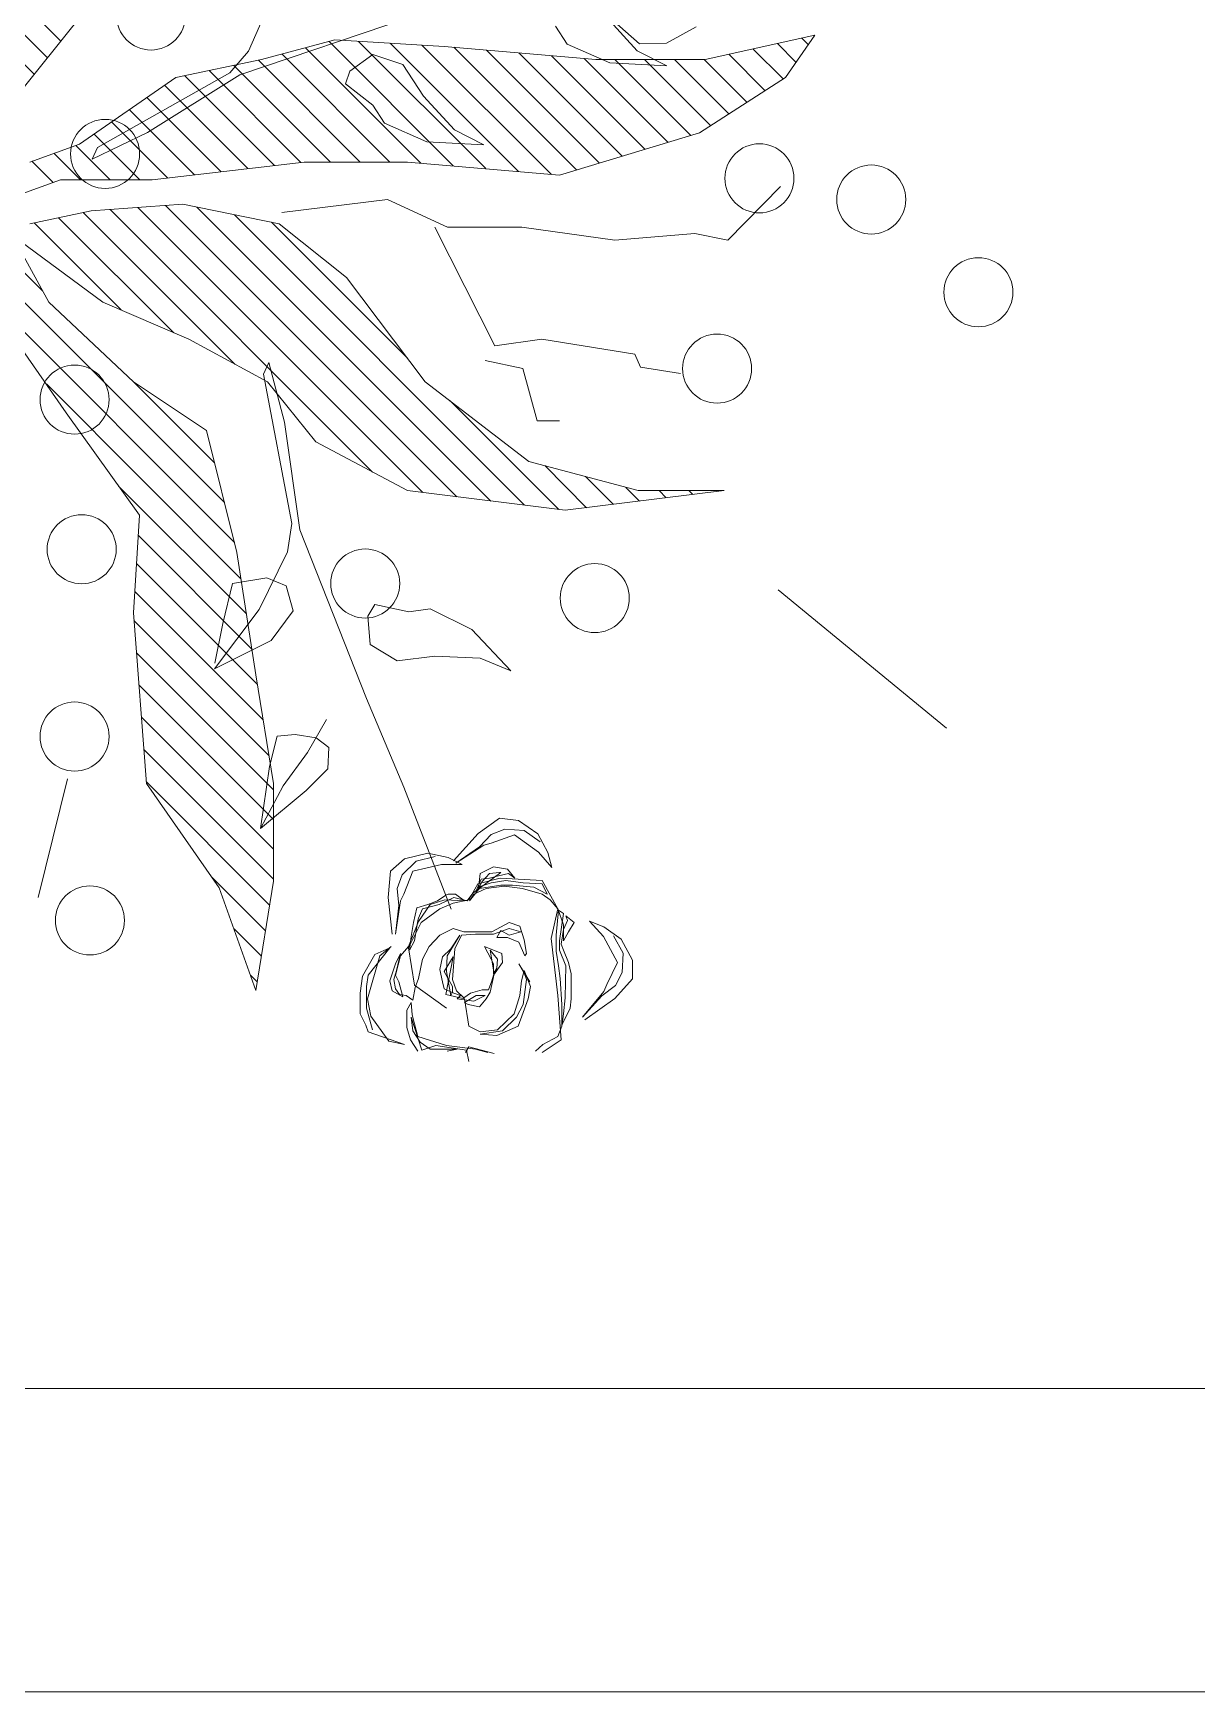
# Model space of a CAD drawing. Header units: millimetres. Extents: x -122165 to 59500, y -31598 to 53500.
# Drawn here: x 10609.1 to 10896.9, y 0 to 410.1 of the extents above; entities that cross this region are included whole.
import ezdxf

# ---------------------------------------------------------------- set-up
doc = ezdxf.new("R2010")
doc.units = ezdxf.units.MM
doc.header["$MEASUREMENT"] = 0
for name, color, linetype, lineweight in [('ARC_A_ R.C.C', 162, 'Continuous', 40), ('ARC_A_R.C.C. Hatch', 8, 'Continuous', 5), ('ARC_A_Steel_1(fabrication)', 46, 'Continuous', 9), ('Lan_Planter', 74, 'Continuous', 13)]:
    doc.layers.add(name, color=color, linetype=linetype, lineweight=lineweight)

# ---------------------------------------------------------------- blocks, each defined once
blk = doc.blocks.new('ARC$1$Existing Layout$0$col gf 180116')
at = {"layer": 'ARC_A_R.C.C. Hatch'}
h = blk.add_hatch(color=256, dxfattribs=at)
h.dxf.hatch_style = 1
h.paths.add_polyline_path([(201.73999, 26.78621), (202.64, 26.78621), (202.64, 26.48621), (201.73999, 26.48621)])
edge = h.paths.add_edge_path()
edge.add_line((216.33999, 22.98621), (216.13999, 22.98621))
edge.add_line((216.13999, 22.98621), (216.13999, 25.58621))
edge.add_line((216.13999, 25.58621), (218.33999, 25.58621))
edge.add_line((218.33999, 25.58621), (218.33999, 22.98621))
edge.add_line((218.33999, 22.98621), (218.03999, 22.98621))
h.paths.add_polyline_path([(207.13999, 25.88621), (207.43999, 25.88621), (207.43999, 26.78621), (207.13999, 26.78621)])
h.paths.add_polyline_path([(208.03999, 20.48621), (208.03999, 20.78621), (207.13999, 20.78621), (207.13999, 20.48621)])
h.paths.add_polyline_path([(202.63999, 32.78621), (202.63999, 32.48621), (201.73999, 32.48621), (201.73999, 32.78621)])
h.paths.add_polyline_path([(191.23999, 20.48621), (191.23999, 20.78621), (190.33999, 20.78621), (190.33999, 20.48621)])
h.paths.add_polyline_path([(184.03999, 20.48621), (184.03999, 20.78621), (183.13999, 20.78621), (183.13999, 20.48621)])
h.paths.add_polyline_path([(220.63999, 14.18621), (220.33999, 14.18621), (220.33999, 13.28621), (220.63999, 13.28621)])
h.paths.add_polyline_path([(220.63999, 20.48621), (220.63999, 20.78621), (219.73999, 20.78621), (219.73999, 20.48621)])
h.paths.add_polyline_path([(220.63999, 25.28621), (220.63999, 25.58621), (219.73999, 25.58621), (219.73999, 25.28621)])
h.paths.add_polyline_path([(220.63999, 32.78621), (220.63999, 32.48621), (219.73999, 32.48621), (219.73999, 32.78621)])
h.paths.add_polyline_path([(220.33999, 37.28621), (220.63999, 37.28621), (220.63999, 38.18621), (220.33999, 38.18621)])
h.paths.add_polyline_path([(201.13999, 43.28621), (201.43999, 43.28621), (201.43999, 44.18621), (201.13999, 44.18621)])
h.paths.add_polyline_path([(196.33999, 43.28621), (196.63999, 43.28621), (196.63999, 44.18621), (196.33999, 44.18621)])
h.paths.add_polyline_path([(190.33999, 43.28621), (190.63999, 43.28621), (190.63999, 44.18621), (190.33999, 44.18621)])
h.paths.add_polyline_path([(207.13999, 43.28621), (207.43999, 43.28621), (207.43999, 44.18621), (207.13999, 44.18621)])
h.paths.add_polyline_path([(220.63999, 56.78621), (220.33999, 56.78621), (220.33999, 55.88621), (220.63999, 55.88621)])
h.paths.add_polyline_path([(220.33999, 50.78621), (220.63999, 50.78621), (220.63999, 49.88621), (220.33999, 49.88621)])
h.paths.add_polyline_path([(226.33999, 50.78621), (226.63999, 50.78621), (226.63999, 49.88621), (226.33999, 49.88621)])
h.paths.add_polyline_path([(220.33999, 43.28621), (220.63999, 43.28621), (220.63999, 44.18621), (220.33999, 44.18621)])
h.paths.add_polyline_path([(232.63999, 44.18621), (232.63999, 43.88621), (231.73999, 43.88621), (231.73999, 44.18621)])
h.paths.add_polyline_path([(232.63999, 50.48621), (232.63999, 50.78621), (231.73999, 50.78621), (231.73999, 50.48621)])
h.paths.add_polyline_path([(232.63999, 55.88621), (232.63999, 56.18621), (231.73999, 56.18621), (231.73999, 55.88621)])
h.paths.add_polyline_path([(213.13999, 43.28621), (213.43999, 43.28621), (213.43999, 44.18621), (213.13999, 44.18621)])
h.paths.add_polyline_path([(226.63999, 7.88621), (226.63999, 8.18621), (225.73999, 8.18621), (225.73999, 7.88621)])
h.paths.add_polyline_path([(226.63999, 13.28621), (226.63999, 13.58621), (225.73999, 13.58621), (225.73999, 13.28621)])
h.paths.add_polyline_path([(201.73999, 20.78621), (201.73999, 20.48621), (202.63999, 20.48621), (202.63999, 20.78621)])
h.paths.add_polyline_path([(184.03999, 25.88621), (184.03999, 26.18621), (183.13999, 26.18621), (183.13999, 25.88621)])
h.paths.add_polyline_path([(183.13999, 14.18621), (183.13999, 13.88621), (184.03999, 13.88621), (184.03999, 14.18621)])
h.paths.add_polyline_path([(202.63999, 13.88621), (202.63999, 14.18621), (201.73999, 14.18621), (201.73999, 13.88621)])
h.paths.add_polyline_path([(196.33999, 13.28621), (196.63999, 13.28621), (196.63999, 14.18621), (196.33999, 14.18621)])
h.paths.add_polyline_path([(190.33999, 13.28621), (190.63999, 13.28621), (190.63999, 14.18621), (190.33999, 14.18621)])
h.paths.add_polyline_path([(196.33999, 25.88621), (196.63999, 25.88621), (196.63999, 26.78621), (196.33999, 26.78621)])
h.paths.add_polyline_path([(190.33999, 25.88621), (190.63999, 25.88621), (190.63999, 26.78621), (190.33999, 26.78621)])
h.paths.add_polyline_path([(214.03999, 13.28621), (214.03999, 13.58621), (213.13999, 13.58621), (213.13999, 13.28621)])
h.paths.add_polyline_path([(213.13999, 20.78621), (213.13999, 20.48621), (214.03999, 20.48621), (214.03999, 20.78621)])
h.paths.add_polyline_path([(213.43999, 26.78621), (213.13999, 26.78621), (213.13999, 25.88621), (213.43999, 25.88621)])
h.paths.add_polyline_path([(214.03999, 32.78621), (214.03999, 32.48621), (213.13999, 32.48621), (213.13999, 32.78621)])
h.paths.add_polyline_path([(214.03999, 7.88621), (214.03999, 8.18621), (213.13999, 8.18621), (213.13999, 7.88621)])
h.paths.add_polyline_path([(226.63999, 20.48621), (226.63999, 20.78621), (225.73999, 20.78621), (225.73999, 20.48621)])
h.paths.add_polyline_path([(226.63999, 25.28621), (226.63999, 25.58621), (225.73999, 25.58621), (225.73999, 25.28621)])
h.paths.add_polyline_path([(226.63999, 32.78621), (226.63999, 32.48621), (225.73999, 32.48621), (225.73999, 32.78621)])
h.paths.add_polyline_path([(226.63999, 37.28621), (226.63999, 37.58621), (225.73999, 37.58621), (225.73999, 37.28621)])
h.paths.add_polyline_path([(225.73999, 44.18621), (225.73999, 43.88621), (226.63999, 43.88621), (226.63999, 44.18621)])
h.paths.add_polyline_path([(226.63999, 56.78621), (226.33999, 56.78621), (226.33999, 55.88621), (226.63999, 55.88621)])
h.paths.add_polyline_path([(214.03999, 55.88621), (214.03999, 56.18621), (213.13999, 56.18621), (213.13999, 55.88621)])
h.paths.add_polyline_path([(213.13999, 37.28621), (213.43999, 37.28621), (213.43999, 38.18621), (213.13999, 38.18621)])
h.paths.add_polyline_path([(214.03999, 50.78621), (213.73999, 50.78621), (213.73999, 49.88621), (214.03999, 49.88621)])
h.paths.add_polyline_path([(207.13999, 37.28621), (207.43999, 37.28621), (207.43999, 38.18621), (207.13999, 38.18621)])
h.paths.add_polyline_path([(207.13999, 49.88621), (207.43999, 49.88621), (207.43999, 50.78621), (207.13999, 50.78621)])
h.paths.add_polyline_path([(183.13999, 50.18621), (183.13999, 49.88621), (184.03999, 49.88621), (184.03999, 50.18621)])
h.paths.add_polyline_path([(183.13999, 38.18621), (183.13999, 37.88621), (184.03999, 37.88621), (184.03999, 38.18621)])
h.paths.add_polyline_path([(201.73999, 37.58621), (201.73999, 37.28621), (202.63999, 37.28621), (202.63999, 37.58621)])
h.paths.add_polyline_path([(196.33999, 37.28621), (196.63999, 37.28621), (196.63999, 38.18621), (196.33999, 38.18621)])
h.paths.add_polyline_path([(190.33999, 37.28621), (190.63999, 37.28621), (190.63999, 38.18621), (190.33999, 38.18621)])
h.paths.add_polyline_path([(201.13999, 49.88621), (201.43999, 49.88621), (201.43999, 50.78621), (201.13999, 50.78621)])
h.paths.add_polyline_path([(196.33999, 49.88621), (196.63999, 49.88621), (196.63999, 50.78621), (196.33999, 50.78621)])
h.paths.add_polyline_path([(190.33999, 49.88621), (190.63999, 49.88621), (190.63999, 50.78621), (190.33999, 50.78621)])
h.paths.add_polyline_path([(220.63999, 8.18621), (220.33999, 8.18621), (220.33999, 7.28621), (220.63999, 7.28621)])
h.paths.add_polyline_path([(195.73999, 20.48621), (195.73999, 20.78621), (196.63999, 20.78621), (196.63999, 20.48621)])
h.paths.add_polyline_path([(183.13999, 43.58621), (183.13999, 43.28621), (184.03999, 43.28621), (184.03999, 43.58621)])
blk = doc.blocks.new('ARC')
at = {"layer": 'ARC_A_Steel_1(fabrication)'}
for p, q in [((7499.96, 75, -1.49), (11999.93, 75, -1.49)), ((7499.96, 0, -1.49), (11999.93, 0, -1.49))]:
    blk.add_line(p, q, dxfattribs=at)
at = {"layer": 'ARC_A_ R.C.C', "extrusion": (4.48937e-09, -4.26518e-20, 1), "xscale": 999.9941761349517, "yscale": 999.9941761349517, "zscale": 999.9941761349517}
blk.add_blockref('ARC$1$Existing Layout$0$col gf 180116', (-183138.93, -13286.14, -0.89), dxfattribs=at)
blk = doc.blocks.new('b-85')
at = {"color": 97, "true_color": 0x446a2a}
for p, q in [((-203.3, -174), (47.8, 77.1)), ((-177.4, -167.5), (32.9, 42.8)), ((-39.6, -49.1), (35.3, 25.8)), ((101.7, -43.5), (146.1, 0.9)), ((112.5, -52.2), (164.5, -0.2)), ((123.3, -60.8), (182.8, -1.3)), ((-118.8, -64.4), (-62.6, -25.3)), ((-3.2, -29.1), (-46.7, -52.9)), ((-46.7, -88.2), (-3.2, -29.1)), ((32.9, -60.6), (20.1, -25.3)), ((143.1, -76.7), (83.8, -29.1)), ((4.2, -40.6), (12.7, -80.5)), ((31.2, -55.9), (45, -42)), ((44.5, -40.6), (56.2, -72.9)), ((-357.3, -65.2), (-434.7, -46)), ((-227, -178.2), (-100.3, -51.6)), ((-46.7, -52.9), (-98.6, -108.1)), ((-51.8, -100.1), (4.8, -43.4)), ((-185.6, -112), (-118.8, -64.4)), ((-66.8, -134.5), (8.2, -59.4)), ((32.9, -73.6), (50.2, -56.3)), ((32.9, -120.4), (32.9, -60.6)), ((-87.2, -174.2), (11.6, -75.4)), ((32.9, -93), (55.3, -70.5)), ((56.2, -72.9), (99.7, -135.7)), ((12.7, -80.5), (17, -140.3)), ((32.9, -112.4), (62.8, -82.4)), ((46.4, -81.2), (53.9, -84.7)), ((63.7, -117.3), (46.4, -81.2)), ((53.9, -84.7), (102.7, -171)), ((-157.5, -263.9), (13.6, -92.9)), ((-71, -144.2), (-46.7, -88.2)), ((34.1, -130.6), (70.7, -93.9)), ((-249.9, -181.8), (-166.6, -98.5)), ((-151.5, -161), (-97.6, -107.1)), ((36.1, -147.9), (78.7, -105.4)), ((-439.6, -196.9), (-359.2, -116.5)), ((-428.4, -164.1), (-360.5, -116.6)), ((-422.7, -199.4), (-338.2, -114.9)), ((-403.3, -199.4), (-317.2, -113.3)), ((-383.9, -199.4), (-296.2, -111.7)), ((-364.5, -199.4), (-275.2, -110.1)), ((-360.5, -116.6), (-249.2, -108.1)), ((-342.1, -196.4), (-254.2, -108.5)), ((-319, -192.7), (-235.3, -109)), ((-295.8, -188.9), (-217, -110.1)), ((-272.9, -185.3), (-198.7, -111.2)), ((-249.2, -108.1), (-185.6, -112)), ((-170.9, -296.7), (14.9, -111)), ((-98.6, -108.1), (-130.4, -155.7)), ((38.2, -165.3), (86.6, -116.8)), ((101.4, -177.4), (63.7, -117.3)), ((-173.6, -318.9), (16.2, -129.1)), ((44.5, -219.3), (32.9, -120.4)), ((40.2, -182.6), (94.5, -128.3)), ((17, -140.3), (4.2, -203.2)), ((99.7, -135.7), (111.3, -191.7)), ((-176.4, -341), (15.1, -149.5)), ((-98.6, -195.6), (-71, -144.2)), ((42.3, -200), (100.8, -141.4)), ((-456.3, -194.2), (-421.2, -159.1)), ((-285.8, -161), (-267.3, -197.8)), ((-247, -190.1), (-285.8, -161)), ((-256.1, -166.4), (-282, -161.1)), ((-130.4, -155.7), (-209.9, -175.6)), ((44.3, -217.3), (104.2, -157.4)), ((-495.2, -187.9), (-428.4, -164.1)), ((-230.2, -172.7), (-256.1, -166.4)), ((-226.5, -195.1), (-230.2, -172.7)), ((102.7, -171), (116.7, -183.2)), ((-473, -191.5), (-455.2, -173.7)), ((-209.9, -175.6), (-289.5, -187.9)), ((-179.1, -363.1), (10.2, -173.9)), ((44.5, -236.5), (107.5, -173.5)), ((139.1, -289.4), (101.4, -177.4)), ((116.7, -183.2), (155.1, -200)), ((-424.1, -199.4), (-495.2, -187.9)), ((-489.7, -188.8), (-485.3, -184.4)), ((-349.4, -196.8), (-389.8, -191)), ((-389.8, -191), (-364.9, -220.6)), ((-362, -205.8), (-389.8, -191)), ((-289.5, -187.9), (-360.5, -199.4)), ((-209.4, -208.5), (-247, -190.1)), ((-93.6, -192.8), (-191.1, -211.3)), ((-86.1, -196.3), (-93.6, -192.8)), ((44.5, -255.9), (110.9, -189.6)), ((111.3, -191.7), (124.1, -239.3)), ((-360.5, -199.4), (-424.1, -199.4)), ((-329.6, -201.8), (-349.4, -196.8)), ((-328.5, -213.5), (-329.6, -201.8)), ((-267.3, -197.8), (-247.9, -212.3)), ((-231.6, -207.7), (-226.5, -195.1)), ((-137.8, -227), (-98.6, -195.6)), ((-124.9, -206.5), (-86.1, -196.3)), ((-83.3, -286.7), (5.3, -198.2)), ((4.2, -203.2), (-30.7, -246.9)), ((11.7, -204.8), (20.1, -273.8)), ((44.5, -275.3), (114.9, -205)), ((-340.3, -221.5), (-362, -205.8)), ((-330.6, -227.2), (-328.5, -213.5)), ((-247.9, -212.3), (-231.6, -207.7)), ((-191.1, -211.3), (-209.4, -208.5)), ((-195.1, -216.5), (-124.9, -206.5)), ((-364.9, -220.6), (-350.8, -234.9)), ((-318.6, -234), (-340.3, -221.5)), ((-305, -260), (-195.1, -216.5)), ((43.8, -295.4), (119, -220.3)), ((44.5, -286.8), (44.5, -219.3)), ((-337, -235.4), (-330.6, -227.2)), ((-169.6, -286.8), (-137.8, -227)), ((42, -316.6), (123.1, -235.6)), ((-30.7, -246.9), (-98.6, -298.3)), ((81.5, -264.1), (95.4, -246.3)), ((95.4, -246.3), (103.7, -249.1)), ((124.1, -239.3), (119.8, -310.6)), ((40.2, -337.9), (123.1, -254.9)), ((103.7, -249.1), (114.5, -264.1)), ((-362.7, -284.3), (-305, -260)), ((-269.8, -262.4), (-280.4, -280)), ((-251.3, -261), (-269.8, -262.4)), ((-243.8, -265.5), (-251.3, -261)), ((-248.5, -287.6), (-243.8, -265.5)), ((69.8, -271.7), (81.5, -264.1)), ((114.5, -264.1), (108, -283.6)), ((-280.4, -280), (-277.5, -304.6)), ((20.1, -273.8), (2.1, -312.9)), ((38.3, -359.1), (121.9, -275.5)), ((57.7, -299.4), (69.8, -271.7)), ((-246.7, -301.5), (-248.5, -287.6)), ((-182.4, -389.6), (-169.6, -286.8)), ((36, -385.8), (44.5, -286.8)), ((108, -283.6), (87.4, -297.2)), ((-260, -328.6), (-246.7, -301.5)), ((-98.6, -298.3), (-150.6, -365.8)), ((36.5, -380.3), (120.7, -296.1)), ((55.8, -336.5), (57.7, -299.4)), ((87.4, -297.2), (65.5, -317.3)), ((-277.5, -304.6), (-278.7, -334.2)), ((2.1, -304.5), (-75.3, -343.6)), ((2.1, -312.9), (2.1, -361.2)), ((119.8, -310.6), (111.3, -409.5)), ((-181.8, -385.3), (-111.1, -314.5)), ((39.4, -396.8), (119.3, -316.9)), ((65.5, -317.3), (55.8, -336.5)), ((-287.1, -354.1), (-260, -328.6)), ((-278.7, -334.2), (-287.1, -354.1)), ((-84.8, -337.4), (-90.1, -362)), ((-75.3, -343.6), (-71, -374.2)), ((43.9, -411.7), (117.4, -338.2)), ((-150.6, -365.8), (-169.6, -437.1)), ((-90.1, -362), (-124.1, -371.2)), ((2.1, -361.2), (-6.4, -421.8)), ((48.4, -426.6), (115.6, -359.4)), ((-180.7, -403.5), (-153.3, -376.2)), ((-124.1, -371.2), (-124.1, -385.8)), ((-71, -374.2), (-80.6, -434.8)), ((63.6, -477), (36, -385.8)), ((52.9, -441.5), (113.8, -380.6)), ((121.3, -390.9), (133, -383.3)), ((-169.6, -493.1), (-182.4, -389.6)), ((109.2, -418.6), (121.3, -390.9)), ((-178.5, -420.8), (-160.4, -402.7)), ((57.4, -456.4), (112, -401.8)), ((111.3, -409.5), (111.3, -480.8)), ((107.3, -455.7), (109.2, -418.6)), ((-176.4, -438), (-167.5, -429.1)), ((-6.4, -421.8), (-2.1, -473.9)), ((61.9, -471.3), (111.3, -421.9)), ((-169.6, -437.1), (-169.6, -493.1)), ((-89.1, -438.7), (-93.3, -464.7)), ((-80.6, -434.8), (-89.1, -438.7)), ((68.3, -484.3), (111.3, -441.3)), ((117, -436.4), (107.3, -455.7)), ((121.5, -438), (121.9, -455.5)), ((-174.3, -455.3), (-169.6, -450.7)), ((75.9, -496.1), (111.3, -460.7)), ((-172.2, -472.6), (-169.6, -470.1)), ((-2.1, -473.9), (-6.4, -495.4)), ((99.7, -533), (63.6, -477)), ((83.5, -507.9), (111.3, -480.1)), ((111.3, -480.8), (127.2, -552.2)), ((-170, -489.9), (-169.6, -489.5)), ((-6.4, -495.4), (28.6, -529.9)), ((91.1, -519.7), (114.7, -496.1)), ((98.7, -531.5), (118.3, -511.9)), ((-324.4, -638.1), (-234.3, -528.4)), ((109.6, -539.9), (121.8, -527.8)), ((127.2, -552.2), (99.7, -533)), ((121.1, -547.9), (125.3, -543.7))]:
    blk.add_line(p, q, dxfattribs=at)
at = {"color": 30, "true_color": 0xef731a}
for p, q in [((-350.8, -234.9), (-337, -235.4)), ((-517.8, -259.6), (-510.4, -255.8)), ((-510.4, -255.8), (-497.1, -255.8)), ((-497.1, -255.8), (-485.9, -257.4)), ((-485.9, -257.4), (-471.8, -265.5)), ((-530.5, -284.8), (-522.3, -261.2)), ((-511.9, -262.8), (-528.2, -274.6)), ((-522.3, -261.2), (-517.8, -259.6)), ((-506.7, -260.1), (-520.8, -263.9)), ((-500.8, -260.7), (-511.9, -262.8)), ((-492.6, -260.1), (-506.7, -260.1)), ((-472.6, -268.7), (-500.8, -260.7)), ((-485.2, -261.2), (-492.6, -260.1)), ((-467.4, -275.2), (-485.2, -261.2)), ((-466.6, -276.2), (-472.6, -268.7)), ((-471.8, -265.5), (-467.4, -275.2)), ((-528.2, -274.6), (-530.5, -284.8)), ((-499.3, -283.8), (-495.6, -276.8)), ((-494.1, -278.9), (-497.8, -281.6)), ((-495.6, -276.8), (-488.9, -275.2)), ((-488.2, -277.8), (-494.1, -278.9)), ((-485.2, -278.9), (-489.6, -281.1)), ((-488.9, -275.2), (-484.4, -276.8)), ((-482.2, -279.5), (-488.2, -277.8)), ((-472.6, -282.1), (-485.2, -278.9)), ((-484.4, -276.8), (-477.8, -278.9)), ((-471.1, -282.1), (-482.2, -279.5)), ((-477.8, -278.9), (-471.1, -282.1)), ((-458.5, -276.8), (-434.7, -274.1)), ((-458.5, -278.9), (-439.9, -281.1)), ((-436.9, -282.1), (-458.5, -278.9)), ((-439.9, -281.1), (-428.8, -280)), ((-434.7, -274.1), (-417.6, -275.7)), ((-428.8, -280), (-419.9, -283.2)), ((-417.6, -275.7), (-409.5, -284.8)), ((-527.5, -288.6), (-534.9, -293.4)), ((-512.7, -289.1), (-534.2, -296.1)), ((-529, -295), (-521.6, -290.2)), ((-519.3, -286.4), (-527.5, -288.6)), ((-525.3, -293.4), (-517.1, -291.3)), ((-521.6, -290.2), (-512.7, -289.1)), ((-508.2, -286.4), (-519.3, -286.4)), ((-517.1, -291.3), (-511.2, -289.7)), ((-511.2, -289.7), (-503, -289.1)), ((-503, -289.1), (-508.2, -286.4)), ((-506.7, -312.2), (-491.9, -291.3)), ((-498.5, -285.9), (-501.5, -290.2)), ((-501.5, -290.2), (-493.4, -291.8)), ((-489.6, -281.1), (-499.3, -283.8)), ((-497.8, -281.6), (-498.5, -285.9)), ((-491.9, -291.3), (-467.4, -287.5)), ((-466.6, -287.5), (-472.6, -282.1)), ((-468.9, -288), (-460, -289.1)), ((-462.9, -291.3), (-468.9, -288)), ((-467.4, -287.5), (-451, -295.6)), ((-450.3, -294), (-466.6, -287.5)), ((-449.6, -293.4), (-462.9, -291.3)), ((-460, -289.1), (-451, -290.7)), ((-451, -290.7), (-441.4, -292.9)), ((-442.2, -315.2), (-362.7, -284.3)), ((-432.5, -284.3), (-436.9, -282.1)), ((-417.6, -290.2), (-432.5, -284.3)), ((-419.9, -283.2), (-411, -292.3)), ((-413.2, -309), (-417.6, -290.2)), ((-409.5, -284.8), (-405.8, -299.9)), ((-534.2, -296.1), (-531.2, -305.2)), ((-533.4, -301.5), (-529, -295)), ((-533.4, -319.2), (-533.4, -301.5)), ((-531.2, -312.2), (-525.3, -293.4)), ((-493.4, -291.8), (-487.4, -294)), ((-487.4, -294), (-474.8, -296.6)), ((-474.8, -296.6), (-466.6, -300.9)), ((-466.6, -300.9), (-459.2, -307.9)), ((-451, -295.6), (-442.1, -307.9)), ((-439.2, -301.5), (-450.3, -294)), ((-448.1, -294), (-449.6, -293.4)), ((-442.1, -296.6), (-448.1, -294)), ((-439.2, -307.4), (-442.1, -296.6)), ((-441.4, -292.9), (-439.2, -299.9)), ((-439.2, -299.9), (-436.9, -306.3)), ((-436.2, -311.1), (-439.2, -301.5)), ((-411, -292.3), (-408, -304.7)), ((-405.8, -299.9), (-408.7, -313.3)), ((-534.9, -312.7), (-533.4, -319.2)), ((-531.2, -305.2), (-534.2, -325.1)), ((-533.4, -331), (-531.2, -312.2)), ((-497.8, -311.7), (-500.8, -324)), ((-483, -312.2), (-498.5, -314.9)), ((-473.3, -316.5), (-497.8, -311.7)), ((-497.1, -317), (-494.1, -310.6)), ((-494.1, -310.6), (-489.6, -309.5)), ((-492.6, -316), (-483, -310.6)), ((-489.6, -309.5), (-481.5, -307.9)), ((-483, -310.6), (-473.3, -316.5)), ((-472.6, -312.7), (-483, -312.2)), ((-481.5, -307.9), (-473.3, -309.5)), ((-473.3, -309.5), (-468.1, -314.9)), ((-459.2, -320.8), (-472.6, -312.7)), ((-459.2, -307.9), (-454.8, -316.5)), ((-442.1, -307.9), (-438.4, -316.5)), ((-434.7, -317), (-439.2, -307.4)), ((-436.9, -306.3), (-433.2, -311.7)), ((-436.9, -324), (-436.2, -311.1)), ((-433.2, -311.7), (-432.5, -313.3)), ((-432.5, -313.3), (-432.5, -318.1)), ((-413.2, -322.4), (-413.2, -309)), ((-408.7, -313.3), (-413.2, -322.4)), ((-500.8, -324), (-518.6, -326.7)), ((-504.5, -326.2), (-503, -324)), ((-503, -324), (-498.5, -331.5)), ((-502.3, -329.9), (-500.8, -319.2)), ((-500.8, -319.2), (-498.5, -321.3)), ((-495.6, -318.6), (-500, -323.5)), ((-500, -323.5), (-497.1, -327.8)), ((-498.5, -314.9), (-496.3, -316)), ((-498.5, -321.3), (-497.1, -317)), ((-496.3, -316), (-492.6, -316)), ((-488.2, -316), (-495.6, -318.6)), ((-468.1, -317.6), (-488.2, -316)), ((-468.1, -314.9), (-459.2, -320.8)), ((-459.2, -321.9), (-468.1, -317.6)), ((-458.5, -331), (-459.2, -321.9)), ((-454.8, -316.5), (-457, -323.5)), ((-457, -323.5), (-457, -341.7)), ((-438.4, -316.5), (-436.2, -326.7)), ((-436.9, -325.6), (-434.7, -317)), ((-432.5, -318.1), (-436.9, -324)), ((-412.3, -318.2), (-401.7, -333.6)), ((-400.6, -336.5), (-412.3, -318.2)), ((-410.7, -316.8), (-393, -332.9)), ((-534.2, -325.1), (-541.6, -326.7)), ((-531.9, -326.7), (-536.4, -343.3)), ((-535.7, -324.6), (-531.9, -326.7)), ((-535.7, -339), (-533.4, -331)), ((-524.5, -345), (-523.8, -334.2)), ((-523.8, -334.2), (-521.6, -348.7)), ((-518.6, -326.7), (-522.3, -334.2)), ((-522.3, -334.2), (-520.8, -345.5)), ((-506, -333.7), (-504.5, -326.2)), ((-500.8, -338), (-506, -333.7)), ((-498.5, -337.4), (-502.3, -329.9)), ((-498.5, -331.5), (-498.5, -337.4)), ((-497.1, -327.8), (-494.8, -335.3)), ((-458.5, -342.8), (-458.5, -331)), ((-431.8, -329.4), (-436.9, -325.6)), ((-436.9, -327.2), (-427.3, -334.8)), ((-432.5, -329.9), (-436.9, -327.2)), ((-436.2, -326.7), (-425.8, -332.6)), ((-428.8, -338), (-432.5, -329.9)), ((-418.4, -347.6), (-431.8, -329.4)), ((-430.3, -331.5), (-422.8, -334.8)), ((-428.8, -333.7), (-430.3, -331.5)), ((-428.8, -333.1), (-424.3, -335.3)), ((-419.1, -334.2), (-428.8, -333.1)), ((-426.6, -347.6), (-428.8, -333.7)), ((-427.3, -334.8), (-425.1, -341.2)), ((-425.8, -332.6), (-422.1, -347.1)), ((-422.8, -334.8), (-422.1, -340.1)), ((-414.7, -342.8), (-419.1, -334.2)), ((-401.7, -333.6), (-393.6, -341.3)), ((-393, -332.9), (-383, -346.8)), ((-518.6, -358.9), (-524.5, -345)), ((-520.8, -345.5), (-510.4, -356.2)), ((-496.3, -340.7), (-500.8, -338)), ((-484.4, -343.3), (-496.3, -340.7)), ((-494.8, -335.3), (-494.8, -339.6)), ((-494.8, -339.6), (-488.9, -341.7)), ((-488.9, -341.7), (-485.2, -342.8)), ((-485.2, -342.8), (-477, -348.7)), ((-468.9, -340.7), (-484.4, -343.3)), ((-484.4, -342.8), (-480.7, -345)), ((-477.8, -342.8), (-484.4, -342.8)), ((-480.7, -345), (-474.8, -345.5)), ((-474.8, -341.2), (-477.8, -342.8)), ((-466.6, -336.9), (-474.8, -341.2)), ((-474.8, -345.5), (-468.9, -340.7)), ((-471.1, -348.2), (-466.6, -336.9)), ((-460.7, -345), (-456.2, -347.6)), ((-460.7, -351.9), (-460.7, -345)), ((-454.8, -353), (-458.5, -342.8)), ((-457, -341.7), (-451, -353)), ((-427.3, -349.8), (-428.8, -338)), ((-425.1, -341.2), (-423.6, -350.9)), ((-424.3, -335.3), (-419.1, -340.1)), ((-422.1, -340.1), (-420.6, -346)), ((-419.1, -340.1), (-418.4, -346.6)), ((-416.2, -351.9), (-414.7, -342.8)), ((-399.2, -341.3), (-400.6, -336.5)), ((-393.9, -356.4), (-399.2, -341.3)), ((-393.6, -341.3), (-390.1, -350.1)), ((-521.6, -348.7), (-512.7, -357.8)), ((-510.4, -356.2), (-498.5, -360)), ((-477, -348.7), (-471.1, -348.2)), ((-463.7, -359.4), (-460.7, -351.9)), ((-456.2, -347.6), (-459.2, -353)), ((-459.2, -353), (-457, -360.5)), ((-457, -360.5), (-454.8, -353)), ((-451, -353), (-453.3, -360)), ((-428.8, -361.6), (-427.3, -349.8)), ((-428, -369.1), (-426.6, -355.2)), ((-426.6, -355.2), (-426.6, -347.6)), ((-423.6, -350.9), (-425.1, -362.1)), ((-422.1, -347.1), (-423.6, -374.5)), ((-422.1, -356.8), (-416.2, -351.9)), ((-419.1, -352.5), (-422.1, -356.8)), ((-420.6, -346), (-419.1, -352.5)), ((-418.4, -346.6), (-418.4, -347.6)), ((-405.1, -372.1), (-393.9, -356.4)), ((-390.1, -350.1), (-391.1, -362.8)), ((-383, -346.8), (-384.5, -359)), ((-500.8, -365.4), (-518.6, -358.9)), ((-512.7, -357.8), (-504.5, -362.1)), ((-504.5, -362.1), (-488.2, -364.3)), ((-492.6, -367), (-500.8, -365.4)), ((-498.5, -360), (-488.9, -361.1)), ((-482.2, -362.7), (-492.6, -367)), ((-477.8, -359.4), (-489.6, -366.4)), ((-488.9, -361.1), (-482.2, -362.7)), ((-488.2, -364.3), (-483.7, -362.7)), ((-483.7, -362.7), (-477.8, -359.4)), ((-472.6, -363.2), (-463.7, -359.4)), ((-471.1, -364.3), (-472.6, -363.2)), ((-462.2, -362.7), (-471.1, -364.3)), ((-453.3, -360), (-462.2, -362.7)), ((-432.5, -374.5), (-428.8, -361.6)), ((-425.1, -362.1), (-425.8, -374.5)), ((-391.1, -362.8), (-398.4, -373.2)), ((-384.5, -359), (-393.3, -371.7)), ((-527.5, -386.8), (-535.7, -374.5)), ((-534.9, -370.2), (-530.5, -375)), ((-530.5, -375), (-525.3, -384.7)), ((-423.6, -374.5), (-442.1, -384.7)), ((-436.2, -379.8), (-432.5, -374.5)), ((-432.5, -377.7), (-428, -369.1)), ((-425.8, -374.5), (-432.5, -377.7)), ((-415.2, -380.9), (-405.1, -372.1)), ((-393.3, -371.7), (-405.4, -378.3)), ((-498.5, -384.7), (-527.5, -386.8)), ((-525.3, -384.7), (-518.6, -387.4)), ((-518.6, -387.4), (-510.4, -388.4)), ((-517.8, -387.4), (-506.7, -392.7)), ((-504.5, -387.4), (-517.8, -387.4)), ((-510.4, -388.4), (-500, -389.5)), ((-487.4, -386.3), (-504.5, -387.4)), ((-461.4, -380.4), (-498.5, -384.7)), ((-479.3, -385.2), (-487.4, -386.3)), ((-469.6, -383.6), (-479.3, -385.2)), ((-479.3, -390), (-468.9, -385.8)), ((-477, -391.7), (-468.9, -388.4)), ((-459.2, -383.6), (-469.6, -383.6)), ((-468.9, -385.8), (-462.9, -385.8)), ((-468.9, -388.4), (-465.1, -386.8)), ((-465.1, -386.8), (-455.5, -388.4)), ((-462.9, -385.8), (-445.1, -388.4)), ((-462.9, -388.4), (-452.5, -388.4)), ((-457, -391.7), (-462.9, -388.4)), ((-442.1, -384.7), (-461.4, -380.4)), ((-442.9, -385.2), (-459.2, -383.6)), ((-455.5, -388.4), (-449.6, -391.1)), ((-452.5, -388.4), (-442.1, -384.7)), ((-445.1, -388.4), (-442.9, -385.2)), ((-442.1, -384.7), (-436.2, -379.8)), ((-405.4, -378.3), (-415.2, -380.9)), ((-506.7, -392.7), (-500.8, -393.3)), ((-500.8, -393.3), (-494.1, -393.3)), ((-500, -389.5), (-479.3, -390)), ((-494.1, -393.3), (-484.4, -393.3)), ((-484.4, -393.3), (-477, -391.7)), ((-451, -395.4), (-457, -391.7)), ((-446.6, -390), (-451, -395.4)), ((-449.6, -391.1), (-446.6, -390)), ((-514.3, -402.4), (-500.4, -421.8)), ((-512.7, -400.9), (-498.7, -413.3)), ((-495.9, -414.7), (-512.7, -400.9)), ((-450.1, -405.4), (-460, -414.4)), ((-453.9, -414.8), (-450.1, -405.4)), ((-498.7, -413.3), (-492, -422.2)), ((-491.3, -416.6), (-495.9, -414.7)), ((-477, -423.7), (-491.3, -416.6)), ((-460, -414.4), (-477, -423.7)), ((-470.9, -427.2), (-459.7, -421.1)), ((-461.8, -426), (-453.9, -414.8)), ((138.9, -416.4), (117, -436.4)), ((137.7, -419.6), (121.5, -438)), ((-500.4, -421.8), (-487.7, -433.4)), ((-492, -422.2), (-483.6, -426.7)), ((-483.6, -426.7), (-470.9, -427.2)), ((-475.5, -433.3), (-461.8, -426)), ((-487.7, -433.4), (-475.5, -433.3)), ((121.9, -455.5), (132.7, -474.8))]:
    blk.add_line(p, q, dxfattribs=at)
at = {"color": 97, "true_color": 0x446a2a}
for centre in [(-329.8, -69.8), (-207.8, -74.4), (-110.3, -69.8), (-449.6, -79.8), (49.8, -89.7), (140, -119.6), (-230.1, -259.2), (-239.6, -408.8), (-90.1, -488.5), (33.9, -516.1), (20.1, -589), (-40.3, -658.8)]:
    blk.add_circle(centre, 22.5, dxfattribs=at)
blk = doc.blocks.new('ARC$0$Existing Layout$0$col gf 180116')
at = {"true_color": 0x3d3dff}
h = blk.add_hatch(color=160, dxfattribs=at)
h.dxf.hatch_style = 1
h.paths.add_polyline_path([(201.73999, 26.78621), (202.64, 26.78621), (202.64, 26.48621), (201.73999, 26.48621)])
edge = h.paths.add_edge_path()
edge.add_line((216.33999, 22.98621), (216.13999, 22.98621))
edge.add_line((216.13999, 22.98621), (216.13999, 25.58621))
edge.add_line((216.13999, 25.58621), (218.33999, 25.58621))
edge.add_line((218.33999, 25.58621), (218.33999, 22.98621))
edge.add_line((218.33999, 22.98621), (218.03999, 22.98621))
h.paths.add_polyline_path([(207.13999, 25.88621), (207.43999, 25.88621), (207.43999, 26.78621), (207.13999, 26.78621)])
h.paths.add_polyline_path([(208.03999, 20.48621), (208.03999, 20.78621), (207.13999, 20.78621), (207.13999, 20.48621)])
h.paths.add_polyline_path([(202.63999, 32.78621), (202.63999, 32.48621), (201.73999, 32.48621), (201.73999, 32.78621)])
h.paths.add_polyline_path([(191.23999, 20.48621), (191.23999, 20.78621), (190.33999, 20.78621), (190.33999, 20.48621)])
h.paths.add_polyline_path([(184.03999, 20.48621), (184.03999, 20.78621), (183.13999, 20.78621), (183.13999, 20.48621)])
h.paths.add_polyline_path([(220.63999, 14.18621), (220.33999, 14.18621), (220.33999, 13.28621), (220.63999, 13.28621)])
h.paths.add_polyline_path([(220.63999, 20.48621), (220.63999, 20.78621), (219.73999, 20.78621), (219.73999, 20.48621)])
h.paths.add_polyline_path([(220.63999, 25.28621), (220.63999, 25.58621), (219.73999, 25.58621), (219.73999, 25.28621)])
h.paths.add_polyline_path([(220.63999, 32.78621), (220.63999, 32.48621), (219.73999, 32.48621), (219.73999, 32.78621)])
h.paths.add_polyline_path([(220.33999, 37.28621), (220.63999, 37.28621), (220.63999, 38.18621), (220.33999, 38.18621)])
h.paths.add_polyline_path([(201.13999, 43.28621), (201.43999, 43.28621), (201.43999, 44.18621), (201.13999, 44.18621)])
h.paths.add_polyline_path([(196.33999, 43.28621), (196.63999, 43.28621), (196.63999, 44.18621), (196.33999, 44.18621)])
h.paths.add_polyline_path([(190.33999, 43.28621), (190.63999, 43.28621), (190.63999, 44.18621), (190.33999, 44.18621)])
h.paths.add_polyline_path([(207.13999, 43.28621), (207.43999, 43.28621), (207.43999, 44.18621), (207.13999, 44.18621)])
h.paths.add_polyline_path([(220.63999, 56.78621), (220.33999, 56.78621), (220.33999, 55.88621), (220.63999, 55.88621)])
h.paths.add_polyline_path([(220.33999, 50.78621), (220.63999, 50.78621), (220.63999, 49.88621), (220.33999, 49.88621)])
h.paths.add_polyline_path([(226.33999, 50.78621), (226.63999, 50.78621), (226.63999, 49.88621), (226.33999, 49.88621)])
h.paths.add_polyline_path([(220.33999, 43.28621), (220.63999, 43.28621), (220.63999, 44.18621), (220.33999, 44.18621)])
h.paths.add_polyline_path([(232.63999, 44.18621), (232.63999, 43.88621), (231.73999, 43.88621), (231.73999, 44.18621)])
h.paths.add_polyline_path([(232.63999, 50.48621), (232.63999, 50.78621), (231.73999, 50.78621), (231.73999, 50.48621)])
h.paths.add_polyline_path([(232.63999, 55.88621), (232.63999, 56.18621), (231.73999, 56.18621), (231.73999, 55.88621)])
h.paths.add_polyline_path([(213.13999, 43.28621), (213.43999, 43.28621), (213.43999, 44.18621), (213.13999, 44.18621)])
h.paths.add_polyline_path([(226.63999, 7.88621), (226.63999, 8.18621), (225.73999, 8.18621), (225.73999, 7.88621)])
h.paths.add_polyline_path([(226.63999, 13.28621), (226.63999, 13.58621), (225.73999, 13.58621), (225.73999, 13.28621)])
h.paths.add_polyline_path([(201.73999, 20.78621), (201.73999, 20.48621), (202.63999, 20.48621), (202.63999, 20.78621)])
h.paths.add_polyline_path([(184.03999, 25.88621), (184.03999, 26.18621), (183.13999, 26.18621), (183.13999, 25.88621)])
h.paths.add_polyline_path([(183.13999, 14.18621), (183.13999, 13.88621), (184.03999, 13.88621), (184.03999, 14.18621)])
h.paths.add_polyline_path([(202.63999, 13.88621), (202.63999, 14.18621), (201.73999, 14.18621), (201.73999, 13.88621)])
h.paths.add_polyline_path([(196.33999, 13.28621), (196.63999, 13.28621), (196.63999, 14.18621), (196.33999, 14.18621)])
h.paths.add_polyline_path([(190.33999, 13.28621), (190.63999, 13.28621), (190.63999, 14.18621), (190.33999, 14.18621)])
h.paths.add_polyline_path([(196.33999, 25.88621), (196.63999, 25.88621), (196.63999, 26.78621), (196.33999, 26.78621)])
h.paths.add_polyline_path([(190.33999, 25.88621), (190.63999, 25.88621), (190.63999, 26.78621), (190.33999, 26.78621)])
h.paths.add_polyline_path([(214.03999, 13.28621), (214.03999, 13.58621), (213.13999, 13.58621), (213.13999, 13.28621)])
h.paths.add_polyline_path([(213.13999, 20.78621), (213.13999, 20.48621), (214.03999, 20.48621), (214.03999, 20.78621)])
h.paths.add_polyline_path([(213.43999, 26.78621), (213.13999, 26.78621), (213.13999, 25.88621), (213.43999, 25.88621)])
h.paths.add_polyline_path([(214.03999, 32.78621), (214.03999, 32.48621), (213.13999, 32.48621), (213.13999, 32.78621)])
h.paths.add_polyline_path([(214.03999, 7.88621), (214.03999, 8.18621), (213.13999, 8.18621), (213.13999, 7.88621)])
h.paths.add_polyline_path([(226.63999, 20.48621), (226.63999, 20.78621), (225.73999, 20.78621), (225.73999, 20.48621)])
h.paths.add_polyline_path([(226.63999, 25.28621), (226.63999, 25.58621), (225.73999, 25.58621), (225.73999, 25.28621)])
h.paths.add_polyline_path([(226.63999, 32.78621), (226.63999, 32.48621), (225.73999, 32.48621), (225.73999, 32.78621)])
h.paths.add_polyline_path([(226.63999, 37.28621), (226.63999, 37.58621), (225.73999, 37.58621), (225.73999, 37.28621)])
h.paths.add_polyline_path([(225.73999, 44.18621), (225.73999, 43.88621), (226.63999, 43.88621), (226.63999, 44.18621)])
h.paths.add_polyline_path([(226.63999, 56.78621), (226.33999, 56.78621), (226.33999, 55.88621), (226.63999, 55.88621)])
h.paths.add_polyline_path([(214.03999, 55.88621), (214.03999, 56.18621), (213.13999, 56.18621), (213.13999, 55.88621)])
h.paths.add_polyline_path([(213.13999, 37.28621), (213.43999, 37.28621), (213.43999, 38.18621), (213.13999, 38.18621)])
h.paths.add_polyline_path([(214.03999, 50.78621), (213.73999, 50.78621), (213.73999, 49.88621), (214.03999, 49.88621)])
h.paths.add_polyline_path([(207.13999, 37.28621), (207.43999, 37.28621), (207.43999, 38.18621), (207.13999, 38.18621)])
h.paths.add_polyline_path([(207.13999, 49.88621), (207.43999, 49.88621), (207.43999, 50.78621), (207.13999, 50.78621)])
h.paths.add_polyline_path([(183.13999, 50.18621), (183.13999, 49.88621), (184.03999, 49.88621), (184.03999, 50.18621)])
h.paths.add_polyline_path([(183.13999, 38.18621), (183.13999, 37.88621), (184.03999, 37.88621), (184.03999, 38.18621)])
h.paths.add_polyline_path([(201.73999, 37.58621), (201.73999, 37.28621), (202.63999, 37.28621), (202.63999, 37.58621)])
h.paths.add_polyline_path([(196.33999, 37.28621), (196.63999, 37.28621), (196.63999, 38.18621), (196.33999, 38.18621)])
h.paths.add_polyline_path([(190.33999, 37.28621), (190.63999, 37.28621), (190.63999, 38.18621), (190.33999, 38.18621)])
h.paths.add_polyline_path([(201.13999, 49.88621), (201.43999, 49.88621), (201.43999, 50.78621), (201.13999, 50.78621)])
h.paths.add_polyline_path([(196.33999, 49.88621), (196.63999, 49.88621), (196.63999, 50.78621), (196.33999, 50.78621)])
h.paths.add_polyline_path([(190.33999, 49.88621), (190.63999, 49.88621), (190.63999, 50.78621), (190.33999, 50.78621)])
h.paths.add_polyline_path([(220.63999, 8.18621), (220.33999, 8.18621), (220.33999, 7.28621), (220.63999, 7.28621)])
h.paths.add_polyline_path([(195.73999, 20.48621), (195.73999, 20.78621), (196.63999, 20.78621), (196.63999, 20.48621)])
h.paths.add_polyline_path([(183.13999, 43.58621), (183.13999, 43.28621), (184.03999, 43.28621), (184.03999, 43.58621)])

msp = doc.modelspace()

# ---------------------------------------------------------------- block references
msp.add_blockref('ARC', (0, 0))
at = {"layer": 'ARC_A_ R.C.C', "xscale": 999.9941761349517, "yscale": 999.9941761349517, "zscale": 999.9941761349517}
msp.add_blockref('ARC$0$Existing Layout$0$col gf 180116', (-183138.93, -13286.14, -0.89), dxfattribs=at)
at = {"layer": 'Lan_Planter', "xscale": 0.3794487534784165, "yscale": 0.3794487534784165, "zscale": 0.3794487534784165, "rotation": 90}
msp.add_blockref('b-85', (10592.86, 361.32, -0.89), dxfattribs=at)

doc.saveas('drawing.dxf')
